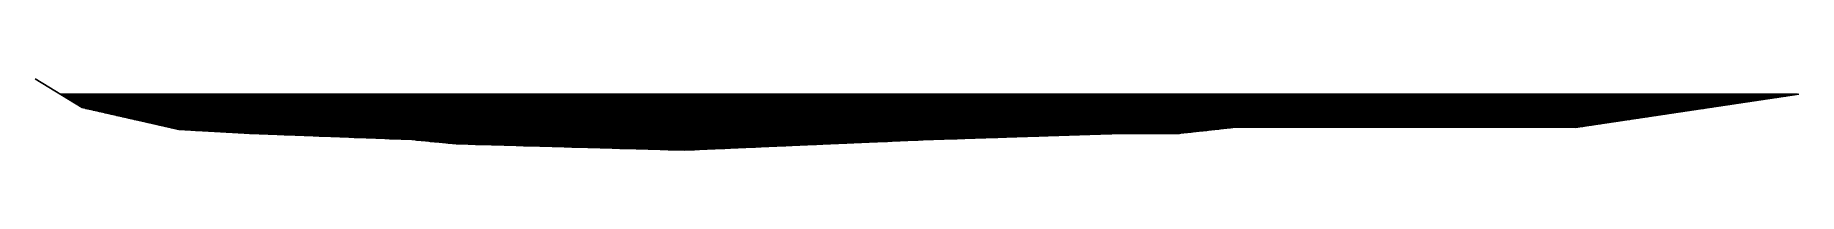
# Model space of a CAD drawing. Header units: inches. Extents: x 0 to 400, y 0 to 16.
import ezdxf

# ---------------------------------------------------------------- set-up
doc = ezdxf.new("R2010")
doc.units = ezdxf.units.IN
doc.header["$MEASUREMENT"] = 0
doc.layers.add('Contour', color=7, linetype='Continuous')
doc.layers.add('WSZ', color=80, linetype='Continuous')

msp = doc.modelspace()

# ---------------------------------------------------------------- linework, layer by layer
at = {"layer": 'Contour'}
msp.add_lwpolyline([(0, 16.2), (10.63, 9.67), (32.56, 4.72), (48.77, 3.79), (85.46, 2.41), (95.56, 1.42), (147.31, 0), (201.56, 2.35), (244.17, 3.73), (244.43, 3.7), (259.4, 3.76), (272.52, 5.23), (349.63, 5.15), (400.34, 12.74)], dxfattribs=at)
at = {"layer": 'WSZ'}
for p, q in [((5.7, 12.7), (400.04, 12.7)), ((5.86, 12.6), (399.38, 12.6)), ((6.02, 12.5), (398.71, 12.5)), ((6.19, 12.4), (398.04, 12.4)), ((6.35, 12.3), (397.37, 12.3)), ((6.51, 12.2), (396.71, 12.2)), ((6.67, 12.1), (396.04, 12.1)), ((6.84, 12), (395.37, 12)), ((7, 11.9), (394.7, 11.9)), ((7.16, 11.8), (394.03, 11.8)), ((7.33, 11.7), (393.37, 11.7)), ((7.49, 11.6), (392.7, 11.6)), ((7.65, 11.5), (392.03, 11.5)), ((7.81, 11.4), (391.36, 11.4)), ((7.98, 11.3), (390.7, 11.3)), ((8.14, 11.2), (390.03, 11.2)), ((8.3, 11.1), (389.36, 11.1)), ((8.46, 11), (388.69, 11)), ((8.63, 10.9), (388.02, 10.9)), ((8.79, 10.8), (387.36, 10.8)), ((8.95, 10.7), (386.69, 10.7)), ((9.12, 10.6), (386.02, 10.6)), ((9.28, 10.5), (385.35, 10.5)), ((9.44, 10.4), (384.69, 10.4)), ((9.6, 10.3), (384.02, 10.3)), ((9.77, 10.2), (383.35, 10.2)), ((9.93, 10.1), (382.68, 10.1)), ((10.09, 10), (382.02, 10)), ((10.26, 9.9), (381.35, 9.9)), ((10.42, 9.8), (380.68, 9.8)), ((10.58, 9.7), (380.01, 9.7)), ((10.94, 9.6), (379.34, 9.6)), ((11.38, 9.5), (378.68, 9.5)), ((11.83, 9.4), (378.01, 9.4)), ((12.27, 9.3), (377.34, 9.3)), ((12.71, 9.2), (376.67, 9.2)), ((13.16, 9.1), (376.01, 9.1)), ((13.6, 9), (375.34, 9)), ((14.04, 8.9), (374.67, 8.9)), ((14.48, 8.8), (374, 8.8)), ((14.93, 8.7), (373.33, 8.7)), ((15.37, 8.6), (372.67, 8.6)), ((15.81, 8.5), (372, 8.5)), ((16.26, 8.4), (371.33, 8.4)), ((16.7, 8.3), (370.66, 8.3)), ((17.14, 8.2), (370, 8.2)), ((17.59, 8.1), (369.33, 8.1)), ((18.03, 8), (368.66, 8)), ((18.47, 7.9), (367.99, 7.9)), ((18.91, 7.8), (367.32, 7.8)), ((19.36, 7.7), (366.66, 7.7)), ((19.8, 7.6), (365.99, 7.6)), ((20.24, 7.5), (365.32, 7.5)), ((20.69, 7.4), (364.65, 7.4)), ((21.13, 7.3), (363.99, 7.3)), ((21.57, 7.2), (363.32, 7.2)), ((22.02, 7.1), (362.65, 7.1)), ((22.46, 7), (361.98, 7)), ((22.9, 6.9), (361.32, 6.9)), ((23.34, 6.8), (360.65, 6.8)), ((23.79, 6.7), (359.98, 6.7)), ((24.23, 6.6), (359.31, 6.6)), ((24.67, 6.5), (358.64, 6.5)), ((25.12, 6.4), (357.98, 6.4)), ((25.56, 6.3), (357.31, 6.3)), ((26, 6.2), (356.64, 6.2)), ((26.45, 6.1), (355.97, 6.1)), ((26.89, 6), (355.31, 6)), ((27.33, 5.9), (354.64, 5.9)), ((27.78, 5.8), (353.97, 5.8)), ((28.22, 5.7), (353.3, 5.7)), ((28.66, 5.6), (352.63, 5.6)), ((29.1, 5.5), (351.97, 5.5)), ((29.55, 5.4), (351.3, 5.4)), ((29.99, 5.3), (350.63, 5.3)), ((30.43, 5.2), (272.25, 5.2)), ((30.88, 5.1), (271.36, 5.1)), ((31.32, 5), (270.47, 5)), ((31.76, 4.9), (269.57, 4.9)), ((32.21, 4.8), (268.68, 4.8)), ((32.91, 4.7), (267.79, 4.7)), ((34.65, 4.6), (266.9, 4.6)), ((36.39, 4.5), (266, 4.5)), ((38.14, 4.4), (265.11, 4.4)), ((39.88, 4.3), (264.22, 4.3)), ((41.62, 4.2), (263.33, 4.2)), ((43.37, 4.1), (262.43, 4.1)), ((301.44, 5.2), (349.96, 5.2)), ((45.11, 4), (261.54, 4)), ((46.85, 3.9), (260.65, 3.9)), ((48.6, 3.8), (259.76, 3.8)), ((51.16, 3.7), (244.43, 3.7)), ((53.82, 3.6), (240.16, 3.6)), ((56.48, 3.5), (237.07, 3.5)), ((59.14, 3.4), (233.98, 3.4)), ((61.8, 3.3), (230.89, 3.3)), ((64.46, 3.2), (227.81, 3.2)), ((67.12, 3.1), (224.72, 3.1)), ((69.77, 3), (221.63, 3)), ((72.43, 2.9), (218.54, 2.9)), ((75.09, 2.8), (215.45, 2.8)), ((77.75, 2.7), (212.37, 2.7)), ((80.41, 2.6), (209.28, 2.6)), ((83.07, 2.5), (206.19, 2.5)), ((85.56, 2.4), (203.1, 2.4)), ((86.58, 2.3), (200.41, 2.3)), ((87.6, 2.2), (198.1, 2.2)), ((88.62, 2.1), (195.79, 2.1)), ((89.64, 2), (193.48, 2)), ((90.66, 1.9), (191.17, 1.9)), ((91.68, 1.8), (188.86, 1.8)), ((92.7, 1.7), (186.55, 1.7)), ((93.72, 1.6), (184.25, 1.6)), ((94.74, 1.5), (181.94, 1.5)), ((96.29, 1.4), (179.63, 1.4)), ((99.93, 1.3), (177.32, 1.3)), ((103.58, 1.2), (175.01, 1.2)), ((107.22, 1.1), (172.7, 1.1)), ((110.87, 1), (170.4, 1)), ((114.51, 0.9), (168.09, 0.9)), ((118.16, 0.8), (165.78, 0.8)), ((121.8, 0.7), (163.47, 0.7)), ((125.44, 0.6), (161.16, 0.6)), ((129.09, 0.5), (158.85, 0.5)), ((132.73, 0.4), (156.54, 0.4)), ((136.38, 0.3), (154.24, 0.3)), ((140.02, 0.2), (151.93, 0.2)), ((143.67, 0.1), (149.62, 0.1))]:
    msp.add_line(p, q, dxfattribs=at)

doc.saveas('drawing.dxf')
